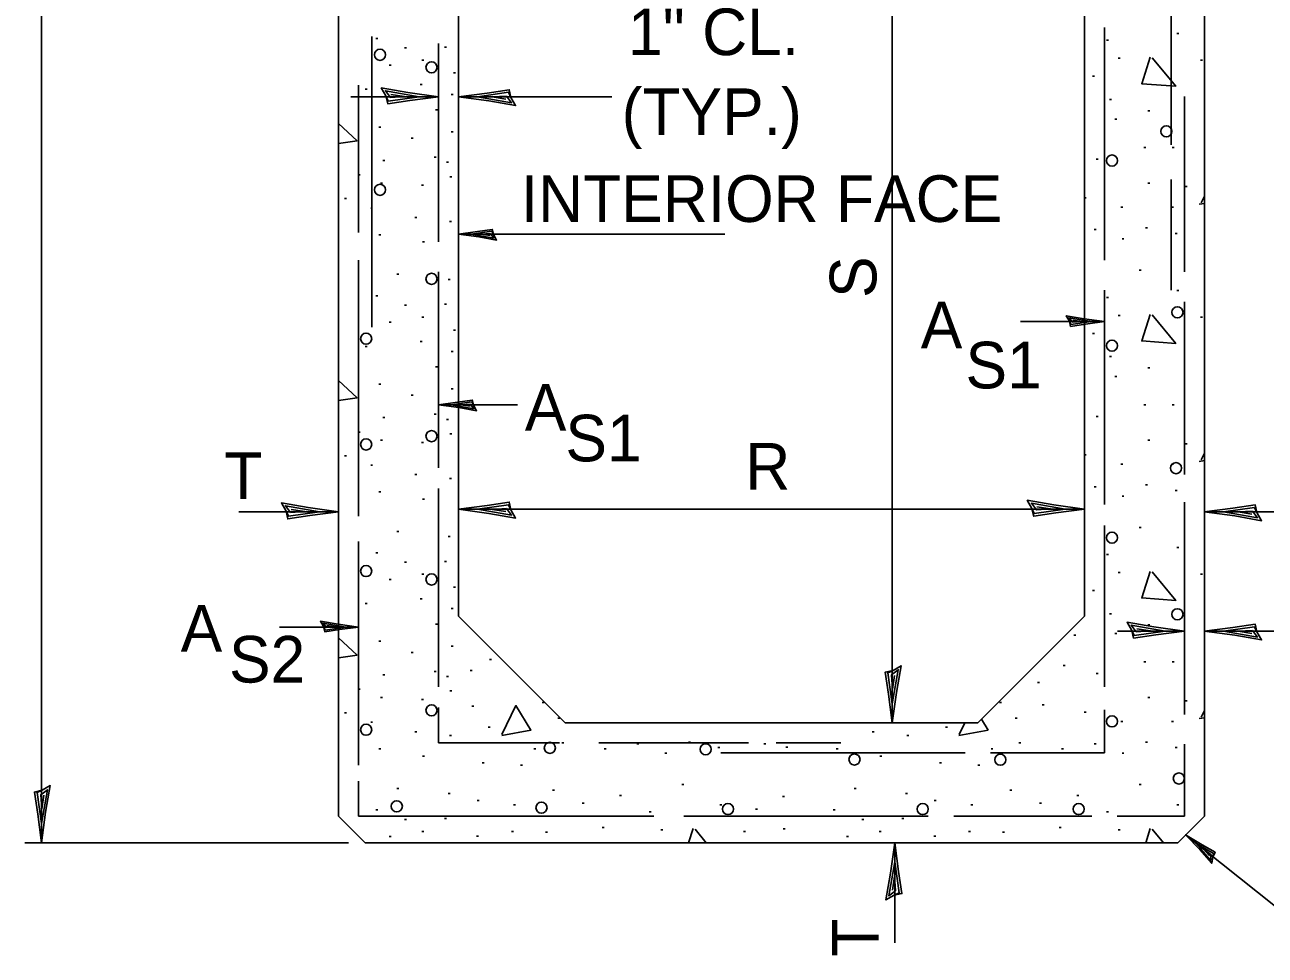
# Model space of a CAD drawing. Extents: x -0.01 to 2.83, y -0.12 to 1.83.
# Drawn here: x 0.4141 to 0.7866, y 0.4272 to 0.7066 of the extents above; entities that cross this region are included whole.
import ezdxf

# ---------------------------------------------------------------- set-up
doc = ezdxf.new("R2010")
doc.units = 0
for name, color, linetype in [('RD_Pr_Roadway_Dimensions', 7, 'Continuous'), ('RD_Pr_Roadway_Notes', 7, 'Continuous'), ('SH_General_Details', 7, 'Continuous'), ('STG_Traffic_Control', 7, 'Continuous')]:
    doc.layers.add(name, color=color, linetype=linetype)

msp = doc.modelspace()

# ---------------------------------------------------------------- linework, layer by layer
at = {"layer": 'RD_Pr_Roadway_Dimensions'}
for p, q in [((0.4191, 0.46094), (0.4191, 0.82094)), ((0.67459, 0.78494), (0.67459, 0.68014)), ((0.53832, 0.68496), (0.51198, 0.68496)), ((0.54432, 0.68496), (0.59036, 0.68496)), ((0.67459, 0.68014), (0.67459, 0.49694)), ((0.50832, 0.56033), (0.47832, 0.56033)), ((0.54432, 0.56111), (0.73232, 0.56111)), ((0.79832, 0.56033), (0.76832, 0.56033)), ((0.76232, 0.5245), (0.74228, 0.5245)), ((0.76832, 0.5245), (0.92218, 0.5245)), ((0.51132, 0.46094), (0.4141, 0.46094))]:
    msp.add_line(p, q, dxfattribs=at)
at = {"layer": 'RD_Pr_Roadway_Notes'}
for p, q in [((0.54432, 0.64372), (0.62432, 0.64372)), ((0.73832, 0.61742), (0.71314, 0.61742)), ((0.53832, 0.59247), (0.56208, 0.59247)), ((0.51432, 0.5257), (0.49059, 0.5257)), ((0.7627, 0.46333), (0.79946, 0.43398))]:
    msp.add_line(p, q, dxfattribs=at)
for points in [[(0.55484, 0.64357), (0.55448, 0.64514), (0.55004, 0.64446), (0.54431, 0.64372), (0.55042, 0.64288), (0.55577, 0.64194), (0.55484, 0.64357), (0.55436, 0.64461), (0.54816, 0.64372), (0.55494, 0.64252), (0.55394, 0.64386), (0.55108, 0.64368), (0.55382, 0.64326)], [(0.7278, 0.61758), (0.72816, 0.61601), (0.7326, 0.61669), (0.73832, 0.61742), (0.73222, 0.61826), (0.72686, 0.6192), (0.7278, 0.61758), (0.72827, 0.61654), (0.73447, 0.61743), (0.72769, 0.61862), (0.7287, 0.61729), (0.73155, 0.61747), (0.72881, 0.61789)], [(0.54883, 0.59232), (0.54848, 0.59388), (0.54404, 0.5932), (0.53832, 0.59247), (0.54442, 0.59163), (0.54977, 0.59069), (0.54883, 0.59232), (0.54836, 0.59335), (0.54216, 0.59246), (0.54894, 0.59127), (0.54794, 0.5926), (0.54508, 0.59242), (0.54782, 0.592)], [(0.5038, 0.52586), (0.50416, 0.52429), (0.5086, 0.52497), (0.51432, 0.5257), (0.50822, 0.52654), (0.50286, 0.52748), (0.5038, 0.52586), (0.50427, 0.52482), (0.51047, 0.52571), (0.50369, 0.5269), (0.5047, 0.52557), (0.50755, 0.52575), (0.50481, 0.52617)], [(0.77083, 0.45664), (0.77153, 0.4581), (0.76763, 0.46033), (0.7627, 0.46333), (0.76695, 0.45887), (0.77054, 0.45479), (0.77083, 0.45664), (0.7711, 0.45775), (0.7657, 0.46092), (0.77026, 0.45576), (0.77031, 0.45743), (0.76796, 0.45907), (0.76984, 0.45703)]]:
    msp.add_lwpolyline(points, dxfattribs=at)
at = {"layer": 'SH_General_Details'}
for p, q in [((0.50832, 0.46894), (0.50832, 0.81294)), ((0.76832, 0.81294), (0.76832, 0.46894)), ((0.54432, 0.52894), (0.54432, 0.75294)), ((0.73232, 0.75294), (0.73232, 0.52894)), ((0.75832, 0.72654), (0.75832, 0.67048)), ((0.73832, 0.70578), (0.73832, 0.63586)), ((0.51832, 0.61579), (0.51832, 0.70301)), ((0.51951, 0.70244), (0.52011, 0.70244)), ((0.53832, 0.6414), (0.53832, 0.70093)), ((0.73895, 0.70192), (0.73955, 0.70192)), ((0.7601, 0.70399), (0.7607, 0.70399)), ((0.52815, 0.6996), (0.52875, 0.6996)), ((0.54015, 0.69986), (0.54075, 0.69986)), ((0.52351, 0.69444), (0.52411, 0.69444)), ((0.53331, 0.69599), (0.53391, 0.69599)), ((0.74243, 0.69651), (0.74303, 0.69651)), ((0.7672, 0.69599), (0.7678, 0.69599)), ((0.54281, 0.69212), (0.54341, 0.69212)), ((0.73469, 0.69109), (0.73529, 0.69109)), ((0.51432, 0.64417), (0.51432, 0.68847)), ((0.51629, 0.68722), (0.51689, 0.68722)), ((0.5328, 0.68864), (0.5334, 0.68864)), ((0.54217, 0.68568), (0.54277, 0.68568)), ((0.73985, 0.68413), (0.74045, 0.68413)), ((0.76232, 0.68501), (0.76232, 0.6324)), ((0.53744, 0.68103), (0.53804, 0.68103)), ((0.7414, 0.67819), (0.742, 0.67819)), ((0.75133, 0.68077), (0.75193, 0.68077)), ((0.52042, 0.67587), (0.52102, 0.67587)), ((0.54217, 0.67445), (0.54277, 0.67445)), ((0.53009, 0.67252), (0.53069, 0.67252)), ((0.53705, 0.66684), (0.53765, 0.66684)), ((0.75017, 0.66968), (0.75077, 0.66968)), ((0.75868, 0.66968), (0.75928, 0.66968)), ((0.52158, 0.66581), (0.52218, 0.66581)), ((0.54075, 0.6653), (0.54135, 0.6653)), ((0.73585, 0.6662), (0.73645, 0.6662)), ((0.51422, 0.66147), (0.51482, 0.66147)), ((0.54178, 0.66095), (0.54238, 0.66095)), ((0.75832, 0.66009), (0.75832, 0.62687)), ((0.52093, 0.65902), (0.52153, 0.65902)), ((0.53318, 0.65837), (0.53378, 0.65837)), ((0.75133, 0.65902), (0.75193, 0.65902)), ((0.76255, 0.65798), (0.76315, 0.65798)), ((0.5101, 0.65438), (0.5107, 0.65438)), ((0.51796, 0.65154), (0.51856, 0.65154)), ((0.53125, 0.6487), (0.53185, 0.6487)), ((0.7432, 0.6518), (0.7438, 0.6518)), ((0.75842, 0.6518), (0.75902, 0.6518)), ((0.54165, 0.64754), (0.54225, 0.64754)), ((0.73521, 0.64509), (0.73581, 0.64509)), ((0.75068, 0.6456), (0.75128, 0.6456)), ((0.52041, 0.64354), (0.52101, 0.64354)), ((0.53357, 0.64135), (0.53417, 0.64135)), ((0.74359, 0.64225), (0.74419, 0.64225)), ((0.75958, 0.64393), (0.76018, 0.64393)), ((0.51432, 0.55903), (0.51432, 0.63586)), ((0.52583, 0.63168), (0.52643, 0.63168)), ((0.53832, 0.57356), (0.53832, 0.6324)), ((0.54126, 0.63013), (0.54186, 0.63013)), ((0.74875, 0.63284), (0.74935, 0.63284)), ((0.73832, 0.62687), (0.73832, 0.56249)), ((0.7601, 0.62677), (0.7607, 0.62677)), ((0.51951, 0.62522), (0.52011, 0.62522)), ((0.52815, 0.62239), (0.52875, 0.62239)), ((0.54015, 0.62264), (0.54075, 0.62264)), ((0.73895, 0.62471), (0.73955, 0.62471)), ((0.76232, 0.6234), (0.76232, 0.57149)), ((0.53331, 0.61878), (0.53391, 0.61878)), ((0.74243, 0.61929), (0.74303, 0.61929)), ((0.7672, 0.61878), (0.7678, 0.61878)), ((0.52351, 0.61723), (0.52411, 0.61723)), ((0.54281, 0.6149), (0.54341, 0.6149)), ((0.5328, 0.61142), (0.5334, 0.61142)), ((0.73469, 0.61388), (0.73529, 0.61388)), ((0.51629, 0.61001), (0.51689, 0.61001)), ((0.54217, 0.60846), (0.54277, 0.60846)), ((0.53744, 0.60382), (0.53804, 0.60382)), ((0.73985, 0.60691), (0.74045, 0.60691)), ((0.75133, 0.60356), (0.75193, 0.60356)), ((0.7414, 0.60098), (0.742, 0.60098)), ((0.52042, 0.59866), (0.52102, 0.59866)), ((0.54217, 0.59724), (0.54277, 0.59724)), ((0.53009, 0.5953), (0.53069, 0.5953)), ((0.75017, 0.59246), (0.75077, 0.59246)), ((0.75868, 0.59246), (0.75928, 0.59246)), ((0.52158, 0.5886), (0.52218, 0.5886)), ((0.53705, 0.58963), (0.53765, 0.58963)), ((0.73585, 0.58898), (0.73645, 0.58898)), ((0.54075, 0.58808), (0.54135, 0.58808)), ((0.51422, 0.58425), (0.51482, 0.58425)), ((0.52093, 0.5818), (0.52153, 0.5818)), ((0.53318, 0.58116), (0.53378, 0.58116)), ((0.54178, 0.58374), (0.54238, 0.58374)), ((0.75133, 0.5818), (0.75193, 0.5818)), ((0.76255, 0.58077), (0.76315, 0.58077)), ((0.5101, 0.57716), (0.5107, 0.57716)), ((0.51796, 0.57432), (0.51856, 0.57432)), ((0.7432, 0.57458), (0.7438, 0.57458)), ((0.75842, 0.57458), (0.75902, 0.57458)), ((0.53125, 0.57148), (0.53185, 0.57148)), ((0.54165, 0.57032), (0.54225, 0.57032)), ((0.52041, 0.56632), (0.52101, 0.56632)), ((0.53832, 0.5078), (0.53832, 0.56734)), ((0.73521, 0.56787), (0.73581, 0.56787)), ((0.75068, 0.56839), (0.75128, 0.56839)), ((0.75958, 0.56671), (0.76018, 0.56671)), ((0.53357, 0.56413), (0.53417, 0.56413)), ((0.74359, 0.56504), (0.74419, 0.56504)), ((0.76232, 0.56318), (0.76232, 0.4995)), ((0.73832, 0.55626), (0.73832, 0.5078)), ((0.74875, 0.55562), (0.74935, 0.55562)), ((0.51432, 0.48427), (0.51432, 0.55142)), ((0.52583, 0.55446), (0.52643, 0.55446)), ((0.54126, 0.55291), (0.54186, 0.55291)), ((0.51951, 0.54801), (0.52011, 0.54801)), ((0.7601, 0.54956), (0.7607, 0.54956)), ((0.52815, 0.54517), (0.52875, 0.54517)), ((0.54015, 0.54543), (0.54075, 0.54543)), ((0.73895, 0.54749), (0.73955, 0.54749)), ((0.53331, 0.54156), (0.53391, 0.54156)), ((0.74243, 0.54208), (0.74303, 0.54208)), ((0.7672, 0.54156), (0.7678, 0.54156)), ((0.52351, 0.54001), (0.52411, 0.54001)), ((0.54281, 0.53769), (0.54341, 0.53769)), ((0.73469, 0.53666), (0.73529, 0.53666)), ((0.51629, 0.53279), (0.51689, 0.53279)), ((0.5328, 0.53421), (0.5334, 0.53421)), ((0.54217, 0.53124), (0.54277, 0.53124)), ((0.73985, 0.5297), (0.74045, 0.5297)), ((0.53744, 0.5266), (0.53804, 0.5266)), ((0.57632, 0.49694), (0.54432, 0.52894)), ((0.73232, 0.52894), (0.70032, 0.49694)), ((0.75133, 0.52634), (0.75193, 0.52634)), ((0.72914, 0.52324), (0.72974, 0.52324)), ((0.7414, 0.52376), (0.742, 0.52376)), ((0.52042, 0.52144), (0.52102, 0.52144)), ((0.53009, 0.51808), (0.53069, 0.51808)), ((0.54217, 0.52002), (0.54277, 0.52002)), ((0.55365, 0.51602), (0.55425, 0.51602)), ((0.72592, 0.51422), (0.72652, 0.51422)), ((0.75017, 0.51525), (0.75077, 0.51525)), ((0.75868, 0.51525), (0.75928, 0.51525)), ((0.52158, 0.51138), (0.52218, 0.51138)), ((0.53705, 0.51241), (0.53765, 0.51241)), ((0.54075, 0.51086), (0.54135, 0.51086)), ((0.54784, 0.51267), (0.54844, 0.51267)), ((0.73585, 0.51177), (0.73645, 0.51177)), ((0.51422, 0.50704), (0.51482, 0.50704)), ((0.71818, 0.50906), (0.71878, 0.50906)), ((0.52093, 0.50458), (0.52153, 0.50458)), ((0.53318, 0.50394), (0.53378, 0.50394)), ((0.54178, 0.50652), (0.54238, 0.50652)), ((0.56951, 0.50304), (0.57011, 0.50304)), ((0.70683, 0.50304), (0.70743, 0.50304)), ((0.75133, 0.50458), (0.75193, 0.50458)), ((0.76255, 0.50355), (0.76315, 0.50355)), ((0.5101, 0.49994), (0.5107, 0.49994)), ((0.53832, 0.49094), (0.53832, 0.50158)), ((0.54836, 0.502), (0.54896, 0.502)), ((0.7196, 0.50239), (0.7202, 0.50239)), ((0.73224, 0.5002), (0.73284, 0.5002)), ((0.73832, 0.50088), (0.73832, 0.48794)), ((0.51796, 0.49711), (0.51856, 0.49711)), ((0.55326, 0.49569), (0.55386, 0.49569)), ((0.57416, 0.4984), (0.57476, 0.4984)), ((0.70032, 0.49694), (0.57632, 0.49694)), ((0.69058, 0.49569), (0.69118, 0.49569)), ((0.71148, 0.4984), (0.71208, 0.4984)), ((0.7432, 0.49736), (0.7438, 0.49736)), ((0.75842, 0.49736), (0.75902, 0.49736)), ((0.53125, 0.49427), (0.53185, 0.49427)), ((0.54165, 0.49311), (0.54225, 0.49311)), ((0.66857, 0.49427), (0.66917, 0.49427)), ((0.67897, 0.49311), (0.67957, 0.49311)), ((0.52041, 0.48911), (0.52101, 0.48911)), ((0.57466, 0.49094), (0.53832, 0.49094)), ((0.56693, 0.48911), (0.56753, 0.48911)), ((0.57532, 0.49092), (0.57592, 0.49092)), ((0.63143, 0.49094), (0.58643, 0.49094)), ((0.58808, 0.48911), (0.58868, 0.48911)), ((0.59789, 0.49066), (0.59849, 0.49066)), ((0.61336, 0.49117), (0.61396, 0.49117)), ((0.62226, 0.4895), (0.62286, 0.4895)), ((0.63607, 0.49066), (0.63667, 0.49066)), ((0.65912, 0.49094), (0.63973, 0.49094)), ((0.64264, 0.48962), (0.64324, 0.48962)), ((0.65773, 0.48911), (0.65833, 0.48911)), ((0.70425, 0.48911), (0.70485, 0.48911)), ((0.71264, 0.49092), (0.71324, 0.49092)), ((0.7254, 0.48911), (0.726, 0.48911)), ((0.73521, 0.49066), (0.73581, 0.49066)), ((0.75068, 0.49117), (0.75128, 0.49117)), ((0.75958, 0.4895), (0.76018, 0.4895)), ((0.76232, 0.4905), (0.76232, 0.46894)), ((0.53357, 0.48692), (0.53417, 0.48692)), ((0.55146, 0.48498), (0.55206, 0.48498)), ((0.60627, 0.48782), (0.60687, 0.48782)), ((0.6965, 0.48794), (0.62312, 0.48794)), ((0.67089, 0.48692), (0.67149, 0.48692)), ((0.68878, 0.48498), (0.68938, 0.48498)), ((0.73832, 0.48794), (0.70411, 0.48794)), ((0.74359, 0.48782), (0.74419, 0.48782)), ((0.56293, 0.48421), (0.56353, 0.48421)), ((0.70025, 0.48421), (0.70085, 0.48421)), ((0.51432, 0.46894), (0.51432, 0.47942)), ((0.52583, 0.47724), (0.52643, 0.47724)), ((0.61143, 0.4784), (0.61203, 0.4784)), ((0.66315, 0.47724), (0.66375, 0.47724)), ((0.74875, 0.4784), (0.74935, 0.4784)), ((0.54126, 0.4757), (0.54186, 0.4757)), ((0.54991, 0.47363), (0.55051, 0.47363)), ((0.57261, 0.47673), (0.57321, 0.47673)), ((0.59273, 0.47518), (0.59333, 0.47518)), ((0.64161, 0.47479), (0.64221, 0.47479)), ((0.67858, 0.4757), (0.67918, 0.4757)), ((0.68723, 0.47363), (0.68783, 0.47363)), ((0.70993, 0.47673), (0.71053, 0.47673)), ((0.73005, 0.47518), (0.73065, 0.47518)), ((0.51951, 0.47079), (0.52011, 0.47079)), ((0.56087, 0.47234), (0.56147, 0.47234)), ((0.5815, 0.47286), (0.5821, 0.47286)), ((0.60163, 0.47028), (0.60223, 0.47028)), ((0.62278, 0.47234), (0.62338, 0.47234)), ((0.63349, 0.47105), (0.63409, 0.47105)), ((0.65683, 0.47079), (0.65743, 0.47079)), ((0.69819, 0.47234), (0.69879, 0.47234)), ((0.71882, 0.47286), (0.71942, 0.47286)), ((0.73895, 0.47028), (0.73955, 0.47028)), ((0.7601, 0.47234), (0.7607, 0.47234)), ((0.51632, 0.46094), (0.50832, 0.46894)), ((0.60304, 0.46894), (0.51432, 0.46894)), ((0.52815, 0.46796), (0.52875, 0.46796)), ((0.54015, 0.46821), (0.54075, 0.46821)), ((0.68542, 0.46894), (0.61204, 0.46894)), ((0.66547, 0.46796), (0.66607, 0.46796)), ((0.67747, 0.46821), (0.67807, 0.46821)), ((0.73457, 0.46894), (0.69304, 0.46894)), ((0.76232, 0.46894), (0.74218, 0.46894)), ((0.76832, 0.46894), (0.76032, 0.46094)), ((0.52351, 0.4628), (0.52411, 0.4628)), ((0.53331, 0.46434), (0.53391, 0.46434)), ((0.54978, 0.46292), (0.55038, 0.46292)), ((0.56022, 0.46434), (0.56082, 0.46434)), ((0.57042, 0.46408), (0.57102, 0.46408)), ((0.58744, 0.4655), (0.58804, 0.4655)), ((0.60511, 0.46486), (0.60571, 0.46486)), ((0.62988, 0.46434), (0.63048, 0.46434)), ((0.64187, 0.46512), (0.64247, 0.46512)), ((0.66083, 0.4628), (0.66143, 0.4628)), ((0.67063, 0.46434), (0.67123, 0.46434)), ((0.6871, 0.46292), (0.6877, 0.46292)), ((0.69754, 0.46434), (0.69814, 0.46434)), ((0.70774, 0.46408), (0.70834, 0.46408)), ((0.72476, 0.4655), (0.72536, 0.4655)), ((0.74243, 0.46486), (0.74303, 0.46486)), ((0.76032, 0.46094), (0.51632, 0.46094)), ((0.67537, 0.46094), (0.67537, 0.43094))]:
    msp.add_line(p, q, dxfattribs=at)
for points in [[(0.75268, 0.69669), (0.75974, 0.68812), (0.74952, 0.68888), (0.75208, 0.69684)], [(0.50832, 0.67695), (0.51394, 0.67176)], [(0.51394, 0.67176), (0.50832, 0.67093)], [(0.73232, 0.65464), (0.73284, 0.65464)], [(0.76832, 0.65292), (0.7668, 0.65267)], [(0.7674, 0.65312), (0.76832, 0.6551)], [(0.75268, 0.61947), (0.75974, 0.61091), (0.74952, 0.61166), (0.75208, 0.61962)], [(0.50832, 0.59974), (0.51394, 0.59454)], [(0.51394, 0.59454), (0.50832, 0.59372)], [(0.73232, 0.57742), (0.73284, 0.57742)], [(0.7674, 0.57591), (0.76832, 0.57789)], [(0.76832, 0.57571), (0.7668, 0.57545)], [(0.75268, 0.54226), (0.75974, 0.53369), (0.74952, 0.53445), (0.75208, 0.54241)], [(0.50832, 0.52252), (0.51394, 0.51732)], [(0.51394, 0.51732), (0.50832, 0.5165)], [(0.55737, 0.49343), (0.56158, 0.50214), (0.56608, 0.49478), (0.5573, 0.49312)], [(0.7674, 0.49869), (0.76832, 0.50067)], [(0.69469, 0.49343), (0.69638, 0.49694)], [(0.70141, 0.49804), (0.7034, 0.49478)], [(0.76832, 0.49849), (0.7668, 0.49824)], [(0.7034, 0.49478), (0.69462, 0.49312)], [(0.61339, 0.46094), (0.61476, 0.46519)], [(0.61536, 0.46504), (0.61874, 0.46094)], [(0.75071, 0.46094), (0.75208, 0.46519)], [(0.75268, 0.46504), (0.75605, 0.46094)]]:
    msp.add_lwpolyline(points, dxfattribs=at)
for centre in [(0.52078, 0.69756), (0.53624, 0.6938), (0.7569, 0.67457), (0.7406, 0.6658), (0.52078, 0.65702), (0.53624, 0.63028), (0.76024, 0.62024), (0.5166, 0.6123), (0.7406, 0.61022), (0.5166, 0.58055), (0.53624, 0.58305), (0.75982, 0.57344), (0.7406, 0.55254), (0.5166, 0.54252), (0.53624, 0.54001), (0.76024, 0.52956), (0.53624, 0.50072), (0.5166, 0.49488), (0.7406, 0.49738), (0.57177, 0.48944), (0.61857, 0.48902), (0.66325, 0.48595), (0.70706, 0.48587), (0.76066, 0.48025), (0.5258, 0.47189), (0.56926, 0.47147), (0.62526, 0.47106), (0.68376, 0.47106), (0.73057, 0.47106)]:
    msp.add_circle(centre, 0.00167, dxfattribs=at)
at = {"layer": 'STG_Traffic_Control'}
for points in [[(0.52254, 0.6852), (0.52308, 0.68284), (0.52973, 0.68387), (0.53832, 0.68497), (0.52916, 0.68622), (0.52114, 0.68763), (0.52254, 0.6852), (0.52325, 0.68364), (0.53255, 0.68498), (0.52238, 0.68676), (0.52389, 0.68476), (0.52816, 0.68503), (0.52406, 0.68566)], [(0.56009, 0.68473), (0.55956, 0.68708), (0.5529, 0.68606), (0.54431, 0.68496), (0.55347, 0.68371), (0.56149, 0.6823), (0.56009, 0.68473), (0.55938, 0.68629), (0.55008, 0.68495), (0.56026, 0.68317), (0.55874, 0.68517), (0.55447, 0.6849), (0.55858, 0.68427)], [(0.49254, 0.56056), (0.49308, 0.55821), (0.49973, 0.55924), (0.50832, 0.56034), (0.49916, 0.56159), (0.49114, 0.563), (0.49254, 0.56056), (0.49325, 0.55901), (0.50255, 0.56034), (0.49238, 0.56213), (0.49389, 0.56013), (0.49816, 0.5604), (0.49406, 0.56103)], [(0.56009, 0.56088), (0.55956, 0.56323), (0.5529, 0.56221), (0.54431, 0.56111), (0.55347, 0.55986), (0.56149, 0.55844), (0.56009, 0.56088), (0.55938, 0.56244), (0.55008, 0.5611), (0.56026, 0.55932), (0.55874, 0.56132), (0.55447, 0.56105), (0.55858, 0.56042)], [(0.71654, 0.56134), (0.71708, 0.55899), (0.72373, 0.56002), (0.73232, 0.56112), (0.72316, 0.56237), (0.71514, 0.56378), (0.71654, 0.56134), (0.71725, 0.55979), (0.72655, 0.56112), (0.71638, 0.56291), (0.71789, 0.56091), (0.72216, 0.56118), (0.71806, 0.56181)], [(0.78409, 0.5601), (0.78356, 0.56245), (0.7769, 0.56143), (0.76831, 0.56033), (0.77747, 0.55908), (0.78549, 0.55766), (0.78409, 0.5601), (0.78338, 0.56166), (0.77408, 0.56032), (0.78426, 0.55854), (0.78274, 0.56054), (0.77847, 0.56027), (0.78258, 0.55964)], [(0.74654, 0.52473), (0.74708, 0.52238), (0.75373, 0.52341), (0.76232, 0.52451), (0.75316, 0.52576), (0.74514, 0.52717), (0.74654, 0.52473), (0.74725, 0.52318), (0.75655, 0.52451), (0.74638, 0.5263), (0.74789, 0.5243), (0.75216, 0.52457), (0.74806, 0.5252)], [(0.78409, 0.52427), (0.78356, 0.52662), (0.7769, 0.5256), (0.76831, 0.5245), (0.77747, 0.52324), (0.78549, 0.52183), (0.78409, 0.52427), (0.78338, 0.52582), (0.77408, 0.52449), (0.78426, 0.5227), (0.78274, 0.5247), (0.77847, 0.52444), (0.78258, 0.5238)], [(0.67482, 0.51272), (0.67247, 0.51218), (0.67349, 0.50553), (0.67459, 0.49694), (0.67584, 0.50609), (0.67726, 0.51412), (0.67482, 0.51272), (0.67326, 0.51201), (0.6746, 0.50271), (0.67638, 0.51288), (0.67438, 0.51137), (0.67465, 0.50709), (0.67528, 0.5112)], [(0.41933, 0.47672), (0.41698, 0.47618), (0.418, 0.46953), (0.4191, 0.46094), (0.42035, 0.47009), (0.42176, 0.47812), (0.41933, 0.47672), (0.41777, 0.47601), (0.41911, 0.46671), (0.42089, 0.47688), (0.41889, 0.47537), (0.41916, 0.47109), (0.41979, 0.4752)], [(0.67514, 0.44516), (0.67749, 0.4457), (0.67646, 0.45236), (0.67536, 0.46094), (0.67411, 0.45179), (0.6727, 0.44376), (0.67514, 0.44516), (0.67669, 0.44588), (0.67536, 0.45517), (0.67357, 0.445), (0.67557, 0.44651), (0.6753, 0.45079), (0.67467, 0.44668)]]:
    msp.add_lwpolyline(points, dxfattribs=at)

# ---------------------------------------------------------------- texts
at = {"layer": 'RD_Pr_Roadway_Dimensions'}
for s, p in [('1" CL. ', (0.59525, 0.69745)), ('(TYP.)', (0.59334, 0.67345)), ('T', (0.474, 0.56415)), ('R', (0.63046, 0.56698))]:
    msp.add_text(s, height=0.014, dxfattribs=at).set_placement(p)
msp.add_text('S', height=0.014, rotation=90, dxfattribs=at).set_placement((0.66983, 0.62454))
at = {"layer": 'RD_Pr_Roadway_Notes'}
for s, p in [('INTERIOR FACE', (0.56305, 0.64736)), ('A', (0.68315, 0.60941)), ('S1', (0.6966, 0.59739)), ('A', (0.56425, 0.58467)), ('S1', (0.57644, 0.57547)), ('A', (0.4609, 0.51829)), ('S2', (0.47542, 0.50905))]:
    msp.add_text(s, height=0.014, dxfattribs=at).set_placement(p)
at = {"layer": 'SH_General_Details'}
msp.add_text('T', height=0.014, rotation=90, dxfattribs=at).set_placement((0.67054, 0.42676))

doc.saveas('drawing.dxf')
